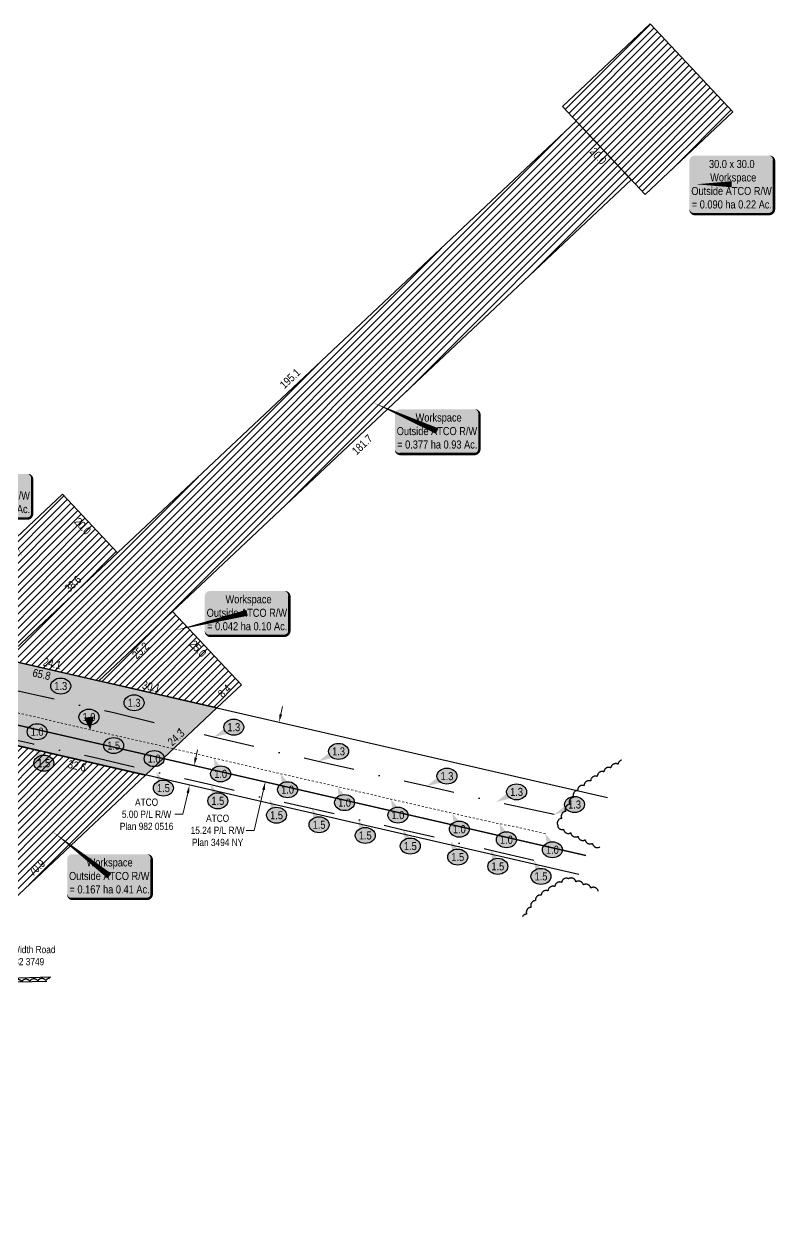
# Model space of a CAD drawing. Extents: x 634962 to 644935, y 5969185 to 5972988.
# Drawn here: x 644174.9 to 644361.7, y 5970401.5 to 5970697.4 of the extents above; entities that cross this region are included whole.
import ezdxf
from ezdxf.enums import TextEntityAlignment as Align

# ---------------------------------------------------------------- set-up
doc = ezdxf.new("R2010")
doc.units = 0
doc.header["$LTSCALE"] = 5
doc.header["$PDSIZE"] = 0.5
for name, pattern in [('0', [1, 1, 0]), ('DASHDOT', [25.4, 12.7, -6.35, 0, -6.35]), ('foc-ABD', [1, 0.5, -0.5]), ('foc-QUARTERLINE', [33, 25, -3, 2, -3])]:
    doc.linetypes.add(name, pattern=pattern)
doc.layers.get('Defpoints').update_dxf_attribs({"color": 9})
for name, color, linetype in [('AS-FENCE-DASH', 48, 'foc-FENCE-DASH'), ('AS-PIPE-UG-CLIENT HIGH PRESSURE', 240, 'DASHDOT'), ('C-RW', 13, 'Continuous'), ('L-QSEC', 8, 'foc-QUARTERLINE'), ('P-ELEVATION', 7, 'Continuous'), ('P-TEMP WITHIN RW-H', 254, 'Continuous'), ('P-TEMP WITHIN-BLACK', 5, 'Continuous'), ('P-TEMP-ATCO PIPELINES', 104, 'Continuous'), ('P-TEMP-ATCO PIPELINES-H', 71, 'Continuous'), ('P-TEMP-ATCO PIPELINES-T', 104, 'Continuous'), ('P-TEMP-ATCO PIPELINES-T_2', 104, 'Continuous'), ('P-TEMP-ATCO PIPELINES_2', 104, 'Continuous'), ('P-TEMP-BLOCKS', 250, 'Continuous'), ('P-TXT', 4, 'Continuous'), ('T-BUSH', 110, '0')]:
    doc.layers.add(name, color=color, linetype=linetype)
doc.layers.add('C-RW-T', color=13, linetype='Continuous', lineweight=9)
doc.layers.add('EXISTING PIPE ABD', color=113, linetype='foc-ABD', lineweight=13)
doc.styles.add('1.8', font='ARIALN.TTF', dxfattribs={"height": 1.8})
doc.styles.add('80', font='ARIALN.TTF', dxfattribs={"height": 10})
doc.styles.add('80L', font='ARIALN.TTF', dxfattribs={"height": 10})
doc.styles.add('foc-LtypeFont', font='ARIALN.TTF', dxfattribs={"height": 7.35})
doc.linetypes.add('foc-FENCE-DASH', pattern='A,0.5,-0.5,1,-0.5,1,-0.5,1,-0.5,1,-0.5,["X",foc-LtypeFont,S=0.2,R=0,X=-0.625,Y=-0.75],-0.5', length=7.5)
doc.dimstyles.new('Compass 1 000', dxfattribs={"dimtxt": 1.8, "dimasz": 2, "dimexe": 0.2, "dimexo": 0.0625, "dimgap": 0.5, "dimtad": 0, "dimtih": 1, "dimtoh": 1, "dimzin": 0, "dimdsep": 46, "dimtxsty": '1.8', "dimcen": 0.1, "dimse1": 1, "dimse2": 1, "dimclrd": 256, "dimclrt": 256, "dimaunit": 1, "dimadec": 4, "dimazin": 0, "dimtfac": 0.06, "dimtofl": 0, "dimtmove": 0, "dimatfit": 0, "dimfxl": 0.2, "dimtolj": 1, "dimtzin": 0, "dimlwd": -1, "dimarcsym": 0})
pattern_1 = [(45, (-1542.7681, 974.1387), (-0.89779543018, 0.89779543018), [])]
pattern_2 = [(45, (-1542.7681, 974.1387), (-0.89779543018, 0.89779543018), [])]

# ---------------------------------------------------------------- blocks, each defined once
blk = doc.blocks.new('*D432')
at = {"layer": 'C-RW-T', "transparency": 16777216}
for p, q in [((644238.81, 5970525.89), (644239.25, 5970527.84)), ((644234.5, 5970507.15), (644232.19, 5970497.06)), ((644232.19, 5970497.06), (644230.19, 5970497.06))]:
    blk.add_line(p, q, dxfattribs=at)
for points in [[(644238.48, 5970525.97), (644239.13, 5970525.82), (644238.36, 5970523.94)], [(644234.18, 5970507.22), (644234.83, 5970507.07), (644234.95, 5970509.1)]]:
    blk.add_solid(points, dxfattribs=at)
at = {"layer": 'Defpoints', "color": 0, "transparency": 16777216}
for p in [(644231.16, 5970525.6), (644238.36, 5970523.94), (644227.75, 5970510.75)]:
    blk.add_point(p, dxfattribs=at)
at = {"layer": 'C-RW-T', "transparency": 16777216, "insert": (644223.1, 5970497.06), "char_height": 1.8, "attachment_point": 5, "style": '1.8'}
blk.add_mtext('\\A1;ATCO\\P15.24 P/L R/W\\PPlan 3494 NY', dxfattribs=at)
blk = doc.blocks.new('*D433')
at = {"layer": 'C-RW-T', "transparency": 16777216}
for p, q in [((644217.68, 5970515.1), (644218.13, 5970517.05)), ((644215.67, 5970506.33), (644214.46, 5970501.05)), ((644214.46, 5970501.05), (644212.46, 5970501.05))]:
    blk.add_line(p, q, dxfattribs=at)
for points in [[(644217.36, 5970515.18), (644218.01, 5970515.03), (644217.24, 5970513.15)], [(644215.35, 5970506.41), (644216, 5970506.26), (644216.12, 5970508.28)]]:
    blk.add_solid(points, dxfattribs=at)
at = {"layer": 'Defpoints', "color": 0, "transparency": 16777216}
for p in [(644217.24, 5970513.15), (644356.17, 5970481.26), (644355.05, 5970476.39)]:
    blk.add_point(p, dxfattribs=at)
at = {"layer": 'C-RW-T', "transparency": 16777216, "insert": (644205.44, 5970501.05), "char_height": 1.8, "attachment_point": 5, "style": '1.8'}
blk.add_mtext('\\A1;ATCO\\P5.00 P/L R/W\\PPlan 982 0516', dxfattribs=at)
blk = doc.blocks.new('*U660')
h = blk.add_hatch(color=255)
edge = h.paths.add_edge_path()
edge.add_line((-46.5, -28.5), (46.5, -28.5))
edge.add_arc((46.5, -22.5), 6, 270, 360)
edge.add_line((52.5, -22.5), (52.5, 21))
edge.add_arc((46.5, 21), 6, 0, 90)
edge.add_line((46.5, 27), (-46.5, 27))
edge.add_arc((-46.5, 21), 6, 90, 180)
edge.add_line((-52.5, 21), (-52.5, -22.5))
edge.add_arc((-46.5, -22.5), 6, 180, 270)
at = {"color": 104, "flags": 128}
blk.add_lwpolyline([(-71.5, 55.8, 0, 7.5, 0), (0, 0, 0, 0, 0)], format="xyseb", dxfattribs=at)
blk.add_lwpolyline([(-46.5, -28.5, 3, 3, 0), (46.5, -28.5, 3, 3, 0.414214), (52.5, -22.5, 3, 3, 0), (52.5, 21, 3, 0, 0.414214), (46.5, 27, 0, 0, 0), (-46.5, 27, 0, 0, 0.414214), (-52.5, 21, 0, 0, 0), (-52.5, -22.5, 0, 3, 0.414214)], format="xyseb", close=True, dxfattribs=at)
at = {"color": 104, "style": '80'}
blk.add_attdef('ENTER_TEXT_001', (-26.8, -4.9), '', height=10, dxfattribs=at)
blk = doc.blocks.new('*D446')
at = {"layer": 'Defpoints', "color": 0, "transparency": 16777216}
for p in [(644136.76, 5970480.19), (644155.39, 5970460.26), (644101.45, 5970447.19)]:
    blk.add_point(p, dxfattribs=at)
at = {"layer": 'P-TXT', "transparency": 16777216}
for p, q in [((644156.85, 5970461.63), (644161.48, 5970465.95)), ((644161.48, 5970465.95), (644163.48, 5970465.95)), ((644118.62, 5970425.89), (644117.16, 5970424.53))]:
    blk.add_line(p, q, dxfattribs=at)
for points in [[(644156.62, 5970461.87), (644157.08, 5970461.38), (644155.39, 5970460.26)], [(644118.4, 5970426.14), (644118.85, 5970425.65), (644120.08, 5970427.26)]]:
    blk.add_solid(points, dxfattribs=at)
at = {"layer": 'P-TXT', "transparency": 16777216, "insert": (644173.35, 5970465.95), "char_height": 1.8, "attachment_point": 5, "style": '1.8'}
blk.add_mtext('\\A1;Variable Width Road \\PPlan 082 3749', dxfattribs=at)
blk = doc.blocks.new('*U536')
at = {"layer": 'P-ELEVATION'}
h = blk.add_hatch(color=111, dxfattribs=at)
h.dxf.hatch_style = 1
edge = h.paths.add_edge_path()
edge.add_ellipse((0, 0), major_axis=(-12.4, 0), ratio=0.803368, start_angle=0, end_angle=360)
at = {"layer": 'P-ELEVATION', "color": 7, "flags": 128}
blk.add_lwpolyline([(0, 0, 12.5, 0, 0), (-25.3, -12.5, 0, 0, 0)], format="xyseb", dxfattribs=at)
at = {"layer": 'P-ELEVATION', "color": 7}
blk.add_ellipse((0, 0), major_axis=(-12.4, 0), ratio=0.803368, dxfattribs=at)
at = {"layer": 'P-ELEVATION', "style": '80'}
blk.add_attdef('ELEVATION', text='', height=10, dxfattribs=at).set_placement((0, 0), align=Align.MIDDLE_CENTER)
blk = doc.blocks.new('*U563')
at = {"layer": 'P-ELEVATION'}
h = blk.add_hatch(color=111, dxfattribs=at)
h.dxf.hatch_style = 1
edge = h.paths.add_edge_path()
edge.add_ellipse((0, 0), major_axis=(-12.4, 0), ratio=0.803368, start_angle=0, end_angle=360)
at = {"layer": 'P-ELEVATION', "color": 7, "flags": 128}
blk.add_lwpolyline([(0, 0, 12.5, 0, 0), (-8.7, 19.8, 0, 0, 0)], format="xyseb", dxfattribs=at)
at = {"layer": 'P-ELEVATION', "color": 7}
blk.add_ellipse((0, 0), major_axis=(-12.4, 0), ratio=0.803368, dxfattribs=at)
at = {"layer": 'P-ELEVATION', "style": '80'}
blk.add_attdef('ELEVATION', text='', height=10, dxfattribs=at).set_placement((0, 0), align=Align.MIDDLE_CENTER)
blk = doc.blocks.new('*U825')
at = {"layer": 'P-ELEVATION'}
h = blk.add_hatch(color=111, dxfattribs=at)
h.dxf.hatch_style = 1
edge = h.paths.add_edge_path()
edge.add_ellipse((0, 0), major_axis=(-12.4, 0), ratio=0.803368, start_angle=0, end_angle=360)
at = {"layer": 'P-ELEVATION', "color": 7, "flags": 128}
blk.add_lwpolyline([(0, 0, 12.5, 0, 0), (1.6, -15.8, 0, 0, 0)], format="xyseb", dxfattribs=at)
at = {"layer": 'P-ELEVATION', "color": 7}
blk.add_ellipse((0, 0), major_axis=(-12.4, 0), ratio=0.803368, dxfattribs=at)
at = {"layer": 'P-ELEVATION', "style": '80'}
blk.add_attdef('ELEVATION', text='', height=10, dxfattribs=at).set_placement((0, 0), align=Align.MIDDLE_CENTER)
blk = doc.blocks.new('*U826')
at = {"layer": 'P-ELEVATION'}
h = blk.add_hatch(color=111, dxfattribs=at)
h.dxf.hatch_style = 1
edge = h.paths.add_edge_path()
edge.add_ellipse((0, 0), major_axis=(-12.4, 0), ratio=0.803368, start_angle=0, end_angle=360)
at = {"layer": 'P-ELEVATION', "color": 7, "flags": 128}
blk.add_lwpolyline([(0, 0, 12.5, 0, 0), (-19.7, -16.2, 0, 0, 0)], format="xyseb", dxfattribs=at)
at = {"layer": 'P-ELEVATION', "color": 7}
blk.add_ellipse((0, 0), major_axis=(-12.4, 0), ratio=0.803368, dxfattribs=at)
at = {"layer": 'P-ELEVATION', "style": '80'}
blk.add_attdef('ELEVATION', text='', height=10, dxfattribs=at).set_placement((0, 0), align=Align.MIDDLE_CENTER)
blk = doc.blocks.new('*U806')
at = {"layer": 'P-ELEVATION'}
h = blk.add_hatch(color=111, dxfattribs=at)
h.dxf.hatch_style = 1
edge = h.paths.add_edge_path()
edge.add_ellipse((0, 0), major_axis=(-12.4, 0), ratio=0.803368, start_angle=0, end_angle=360)
at = {"layer": 'P-ELEVATION', "color": 7, "flags": 128}
blk.add_lwpolyline([(0, 0, 12.5, 0, 0), (-12.9, 23.4, 0, 0, 0)], format="xyseb", dxfattribs=at)
at = {"layer": 'P-ELEVATION', "color": 7}
blk.add_ellipse((0, 0), major_axis=(-12.4, 0), ratio=0.803368, dxfattribs=at)
at = {"layer": 'P-ELEVATION', "style": '80'}
blk.add_attdef('ELEVATION', text='', height=10, dxfattribs=at).set_placement((0, 0), align=Align.MIDDLE_CENTER)
blk = doc.blocks.new('*U790')
h = blk.add_hatch(color=255)
edge = h.paths.add_edge_path()
edge.add_line((-46.5, -37), (46.5, -37))
edge.add_arc((46.5, -31), 6, 270, 360)
edge.add_line((52.5, -31), (52.5, 29.5))
edge.add_arc((46.5, 29.5), 6, 0, 90)
edge.add_line((46.5, 35.5), (-46.5, 35.5))
edge.add_arc((-46.5, 29.5), 6, 90, 180)
edge.add_line((-52.5, 29.5), (-52.5, -31))
edge.add_arc((-46.5, -31), 6, 180, 270)
at = {"color": 104, "flags": 128}
blk.add_lwpolyline([(-46.5, -37, 3, 3, 0), (46.5, -37, 3, 3, 0.414214), (52.5, -31, 3, 3, 0), (52.5, 29.5, 3, 0, 0.414214), (46.5, 35.5, 0, 0, 0), (-46.5, 35.5, 0, 0, 0.414214), (-52.5, 29.5, 0, 0, 0), (-52.5, -31, 0, 3, 0.414214)], format="xyseb", close=True, dxfattribs=at)
blk.add_lwpolyline([(-44.4, 0, 0, 7.5, 0), (0, 0, 0, 0, 0)], format="xyseb", dxfattribs=at)
at = {"color": 104, "style": '80'}
blk.add_attdef('ENTER_TEXT_001', (-26.8, -4.9), '', height=10, dxfattribs=at)
blk = doc.blocks.new('*U793')
h = blk.add_hatch(color=255)
edge = h.paths.add_edge_path()
edge.add_line((-46.5, -28.5), (46.5, -28.5))
edge.add_arc((46.5, -22.5), 6, 270, 360)
edge.add_line((52.5, -22.5), (52.5, 21))
edge.add_arc((46.5, 21), 6, 0, 90)
edge.add_line((46.5, 27), (-46.5, 27))
edge.add_arc((-46.5, 21), 6, 90, 180)
edge.add_line((-52.5, 21), (-52.5, -22.5))
edge.add_arc((-46.5, -22.5), 6, 180, 270)
at = {"color": 104, "flags": 128}
blk.add_lwpolyline([(-79.5, 35.4, 0, 7.5, 0), (0, 0, 0, 0, 0)], format="xyseb", dxfattribs=at)
blk.add_lwpolyline([(-46.5, -28.5, 3, 3, 0), (46.5, -28.5, 3, 3, 0.414214), (52.5, -22.5, 3, 3, 0), (52.5, 21, 3, 0, 0.414214), (46.5, 27, 0, 0, 0), (-46.5, 27, 0, 0, 0.414214), (-52.5, 21, 0, 0, 0), (-52.5, -22.5, 0, 3, 0.414214)], format="xyseb", close=True, dxfattribs=at)
at = {"color": 104, "style": '80'}
blk.add_attdef('ENTER_TEXT_001', (-26.8, -4.9), '', height=10, dxfattribs=at)
blk = doc.blocks.new('*U820')
h = blk.add_hatch(color=255)
edge = h.paths.add_edge_path()
edge.add_line((-46.5, -28.5), (46.5, -28.5))
edge.add_arc((46.5, -22.5), 6, 270, 360)
edge.add_line((52.5, -22.5), (52.5, 21))
edge.add_arc((46.5, 21), 6, 0, 90)
edge.add_line((46.5, 27), (-46.5, 27))
edge.add_arc((-46.5, 21), 6, 90, 180)
edge.add_line((-52.5, 21), (-52.5, -22.5))
edge.add_arc((-46.5, -22.5), 6, 180, 270)
at = {"color": 104, "flags": 128}
blk.add_lwpolyline([(-46.5, -28.5, 3, 3, 0), (46.5, -28.5, 3, 3, 0.414214), (52.5, -22.5, 3, 3, 0), (52.5, 21, 3, 0, 0.414214), (46.5, 27, 0, 0, 0), (-46.5, 27, 0, 0, 0.414214), (-52.5, 21, 0, 0, 0), (-52.5, -22.5, 0, 3, 0.414214)], format="xyseb", close=True, dxfattribs=at)
blk.add_lwpolyline([(-89.4, -21.8, 0, 7.5, 0), (0, 0, 0, 0, 0)], format="xyseb", dxfattribs=at)
at = {"color": 104, "style": '80'}
blk.add_attdef('ENTER_TEXT_001', (-26.8, -4.9), '', height=10, dxfattribs=at)
blk = doc.blocks.new('*U821')
h = blk.add_hatch(color=255)
edge = h.paths.add_edge_path()
edge.add_line((-46.5, -28.5), (46.5, -28.5))
edge.add_arc((46.5, -22.5), 6, 270, 360)
edge.add_line((52.5, -22.5), (52.5, 21))
edge.add_arc((46.5, 21), 6, 0, 90)
edge.add_line((46.5, 27), (-46.5, 27))
edge.add_arc((-46.5, 21), 6, 90, 180)
edge.add_line((-52.5, 21), (-52.5, -22.5))
edge.add_arc((-46.5, -22.5), 6, 180, 270)
at = {"color": 104, "flags": 128}
blk.add_lwpolyline([(-46.5, -28.5, 3, 3, 0), (46.5, -28.5, 3, 3, 0.414214), (52.5, -22.5, 3, 3, 0), (52.5, 21, 3, 0, 0.414214), (46.5, 27, 0, 0, 0), (-46.5, 27, 0, 0, 0.414214), (-52.5, 21, 0, 0, 0), (-52.5, -22.5, 0, 3, 0.414214)], format="xyseb", close=True, dxfattribs=at)
blk.add_lwpolyline([(40.1, -75.1, 0, 7.5, 0), (0, 0, 0, 0, 0)], format="xyseb", dxfattribs=at)
at = {"color": 104, "style": '80'}
blk.add_attdef('ENTER_TEXT_001', (-26.8, -4.9), '', height=10, dxfattribs=at)

msp = doc.modelspace()

# ---------------------------------------------------------------- hatches: boundary and pattern name
at = {"layer": 'P-TEMP WITHIN RW-H'}
h = msp.add_hatch(color=256, dxfattribs=at)
h.dxf.hatch_style = 1
h.paths.add_polyline_path([(644151.742, 5970549.746), (644158.83, 5970542.194), (644222.915, 5970527.479), (644205.185, 5970510.804), (644146.53, 5970524.26), (644119.406, 5970498.749), (644109.197, 5970509.734)])
at = {"layer": 'P-TEMP-ATCO PIPELINES-H'}
h = msp.add_hatch(dxfattribs=at)
h.set_pattern_fill('ANSI31', color=256, scale=0.399897)
h.set_pattern_definition(pattern_1)
h.paths.add_polyline_path([(644351.16, 5970675.545), (644330.612, 5970697.392), (644308.765, 5970676.844), (644329.313, 5970654.996)])
h = msp.add_hatch(dxfattribs=at)
h.set_pattern_fill('ANSI31', color=256, scale=0.399897)
h.set_pattern_definition(pattern_1)
h.paths.add_polyline_path([(644193.586, 5970534.206), (644325.888, 5970658.638), (644312.189, 5970673.203), (644170.124, 5970539.588)])
h = msp.add_hatch(dxfattribs=at)
h.set_pattern_fill('ANSI31', color=256, scale=0.399897)
h.set_pattern_definition(pattern_2)
h.paths.add_polyline_path([(644151.742, 5970549.746), (644158.83, 5970542.194), (644170.124, 5970539.588), (644198.211, 5970566.004), (644184.514, 5970580.568)])
h = msp.add_hatch(dxfattribs=at)
h.set_pattern_fill('ANSI31', color=256, scale=0.399897)
h.set_pattern_definition(pattern_2)
h.paths.add_polyline_path([(644193.586, 5970534.206), (644211.91, 5970551.439), (644229.033, 5970533.233), (644222.915, 5970527.479)])
h = msp.add_hatch(dxfattribs=at)
h.set_pattern_fill('ANSI31', color=256, scale=0.399897)
h.set_pattern_definition([(45, (-1542.7681, 974.1387), (-0.89779543018, 0.89779543018), [])])
h.paths.add_polyline_path([(644153.546, 5970462.236), (644135.082, 5970481.981), (644173.465, 5970518.081), (644205.185, 5970510.804)])

# ---------------------------------------------------------------- linework, layer by layer
at = {"layer": 'AS-FENCE-DASH', "ltscale": 0.2, "flags": 128}
msp.add_lwpolyline([(644152.892, 5970459.243), (644173.46, 5970459.477), (644180.614, 5970459.635)], dxfattribs=at)
at = {"layer": 'AS-PIPE-UG-CLIENT HIGH PRESSURE', "ltscale": 0.2, "flags": 128}
for points in [[(644306.726, 5970500.993), (644292.32, 5970504.123), (644275.016, 5970508.043), (644248.084, 5970514.189), (644222.047, 5970520.199), (644197.267, 5970526.25), (644179.04, 5970530.419), (644160.108, 5970534.619), (644156.5, 5970536.254), (644153.258, 5970538.61), (644150.588, 5970541.048), (644149.186, 5970542.393), (644145.692, 5970546.001), (644139.333, 5970552.671), (644131.527, 5970560.921), (644124.919, 5970567.981), (644118.797, 5970574.448), (644112.344, 5970581.344), (644107.726, 5970586.28), (644101.415, 5970593.114), (644096.495, 5970598.324), (644092.25, 5970602.523), (644090.676, 5970604.113), (644089.615, 5970605.081), (644089.214, 5970605.438), (644088.686, 5970605.567), (644087.996, 5970605.33), (644087.355, 5970604.983), (644086.623, 5970604.369), (644085.977, 5970603.611), (644081.312, 5970599.123), (644077.348, 5970595.285), (644071.467, 5970589.818), (644064.331, 5970583.092), (644057.225, 5970576.544), (644051.401, 5970571.178), (644045.929, 5970565.954), (644040.52, 5970561.068), (644035.47, 5970556.44), (644020.009, 5970542.013), (644012.896, 5970535.066), (644006.27, 5970528.908), (643992.78, 5970515.937), (643986.828, 5970510.49), (643980.626, 5970505.022), (643973.527, 5970498.01), (643968.201, 5970492.727), (643963.124, 5970487.921), (643956.811, 5970481.978), (643952.656, 5970478.133), (643949.749, 5970475.987), (643946.764, 5970474.52), (643944.465, 5970473.481), (643941.593, 5970472.615), (643937.569, 5970471.976), (643932.482, 5970471.943), (643929.389, 5970472.595), (643925.648, 5970473.38), (643920.309, 5970474.967), (643912.575, 5970477.318), (643905.303, 5970479.437), (643896.027, 5970482.292), (643885.015, 5970485.672), (643876.35, 5970488.356), (643865.449, 5970491.669)], [(644301.708, 5970489.602), (644290.992, 5970492.089), (644281.027, 5970494.399), (644269.236, 5970497.131), (644258.046, 5970499.758), (644246.567, 5970502.419), (644236, 5970504.791), (644221.408, 5970508.361), (644207.884, 5970511.537), (644193.323, 5970514.882), (644177.335, 5970518.443), (644161.215, 5970522.043), (644149.498, 5970524.612), (644144.978, 5970525.639), (644141.459, 5970526.541), (644138.638, 5970527.115), (644137.259, 5970527.338), (644136.572, 5970526.986), (644135.582, 5970526.353), (644134.689, 5970525.55), (644132.384, 5970523.379), (644128.142, 5970519.1), (644122.906, 5970514.036), (644117.667, 5970509.009), (644112.355, 5970503.865), (644111.255, 5970502.813), (644107.87, 5970499.427), (644103.276, 5970495.087), (644098.422, 5970490.546), (644080.878, 5970474.016), (644071.09, 5970465.044), (644054.536, 5970450.078), (644044.502, 5970440.624), (644036.924, 5970433.058), (644028.817, 5970425.754), (644022.724, 5970420.032), (644018.55, 5970416.112), (644014.578, 5970412.508), (644010.209, 5970408.171), (644006.765, 5970405.034), (644004.619, 5970403.396), (644003.548, 5970402.733), (644002.357, 5970402.129), (644001.231, 5970401.678), (644000.492, 5970401.484), (643999.9, 5970401.556), (643999.152, 5970401.73), (643998.451, 5970402.001), (643997.936, 5970402.461), (643996.737, 5970403.73), (643995.459, 5970405.595), (643991.926, 5970409.305), (643986.181, 5970415.401), (643980.927, 5970420.742), (643977.511, 5970424.33), (643969.658, 5970432.178), (643959.348, 5970443.151), (643950.437, 5970452.287), (643949.414, 5970453.311), (643947.233, 5970454.651), (643944.998, 5970455.318), (643934.486, 5970458.698), (643926.256, 5970461.193), (643914.474, 5970464.842), (643907.001, 5970466.965), (643895.695, 5970470.389), (643887.285, 5970472.904), (643877.033, 5970476.05), (643868.621, 5970478.731), (643861.496, 5970480.863)]]:
    msp.add_lwpolyline(points, dxfattribs=at)
at = {"layer": 'C-RW', "flags": 128}
for points in [[(644314.61, 5970490.819), (644075.889, 5970545.578), (644057.435, 5970565.435), (644319.994, 5970505.211)], [(644312.847, 5970486.105), (644146.53, 5970524.26), (644119.406, 5970498.749), (644109.198, 5970509.734), (644133.314, 5970532.415), (644314.613, 5970490.825)]]:
    msp.add_lwpolyline(points, dxfattribs=at)
at = {"layer": 'EXISTING PIPE ABD', "ltscale": 0.2, "flags": 128}
msp.add_lwpolyline([(644304.552, 5970496.203), (644297.818, 5970497.814), (644293.125, 5970498.695), (644281.418, 5970501.322), (644266.161, 5970504.824), (644252.896, 5970507.912), (644238.741, 5970511.128), (644222.104, 5970515.041), (644205.584, 5970518.84), (644191.442, 5970522.037), (644176.5, 5970525.534), (644164.869, 5970528.248), (644153.162, 5970530.922), (644139.639, 5970534.189), (644125.874, 5970537.345), (644115.451, 5970539.798), (644106.783, 5970541.797), (644099.505, 5970543.52), (644091.351, 5970545.391), (644088.369, 5970546.318), (644087.92, 5970546.414), (644087.471, 5970546.657), (644087.226, 5970546.937), (644086.476, 5970547.678), (644085.95, 5970548.17), (644084.076, 5970550.21), (644081.53, 5970552.904), (644078.291, 5970556.435), (644074.774, 5970560.327), (644071.6, 5970564.025), (644069.483, 5970566.421), (644067.271, 5970568.908), (644064.841, 5970571.396), (644064.379, 5970571.723), (644063.57, 5970572.194), (644062.785, 5970572.407), (644062.422, 5970572.534), (644062.054, 5970572.461), (644061.411, 5970572.401), (644060.673, 5970572.204), (644059.865, 5970571.761), (644059.118, 5970571.139), (644058.372, 5970570.68), (644056.129, 5970568.71), (644054.24, 5970566.942), (644048.836, 5970562.042), (644042.137, 5970555.691), (644023.659, 5970538.125), (644016.545, 5970531.697), (644009.914, 5970525.391), (643996.138, 5970512.185), (643989.563, 5970506.365), (643984.027, 5970500.933), (643977.031, 5970494.356), (643971.505, 5970489.382), (643967.346, 5970485.819), (643963.347, 5970482.92), (643960.805, 5970479.68), (643957.663, 5970476.713), (643953.115, 5970472.476), (643950.594, 5970470.293), (643948.245, 5970468.068), (643944.709, 5970464.918), (643944.305, 5970464.459), (643943.441, 5970463.842), (643943.007, 5970463.648), (643942.498, 5970463.575), (643941.86, 5970463.651), (643941.298, 5970463.798), (643940.214, 5970464.172), (643937.69, 5970464.99), (643933.44, 5970466.343), (643925.466, 5970468.841), (643915.217, 5970471.945), (643906.104, 5970474.592), (643897.076, 5970477.207), (643889.248, 5970479.577), (643881.216, 5970482.016), (643873.688, 5970484.404), (643864.036, 5970487.351)], dxfattribs=at)
at = {"layer": 'L-QSEC', "ltscale": 0.2}
msp.add_line((644181.672, 5970460.615), (644155.873, 5970459.756), dxfattribs=at)
at = {"layer": 'P-TEMP WITHIN-BLACK'}
msp.add_lwpolyline([(644151.742, 5970549.746), (644158.83, 5970542.194), (644222.915, 5970527.479), (644205.185, 5970510.804), (644146.53, 5970524.26), (644119.406, 5970498.749), (644109.197, 5970509.734)], close=True, dxfattribs=at)
at = {"layer": 'P-TEMP-ATCO PIPELINES', "flags": 128}
msp.add_lwpolyline([(644153.546, 5970462.236), (644135.082, 5970481.981), (644173.465, 5970518.081), (644205.185, 5970510.804)], close=True, dxfattribs=at)
at = {"layer": 'P-TEMP-ATCO PIPELINES_2', "flags": 128}
for points in [[(644351.16, 5970675.545), (644330.612, 5970697.392), (644308.765, 5970676.844), (644329.313, 5970654.996), (644351.16, 5970675.545)], [(644193.586, 5970534.206), (644325.888, 5970658.638), (644312.189, 5970673.203), (644170.124, 5970539.588)], [(644151.742, 5970549.746), (644158.83, 5970542.194), (644170.124, 5970539.588), (644198.211, 5970566.004), (644184.514, 5970580.568)], [(644193.586, 5970534.206), (644211.91, 5970551.439), (644229.033, 5970533.233), (644222.915, 5970527.479)]]:
    msp.add_lwpolyline(points, close=True, dxfattribs=at)
at = {"layer": 'T-BUSH', "flags": 128}
for points in [[(644323.466, 5970514.491, 0.2934787), (644322.6, 5970513.496, 0.5205671), (644320.813, 5970512.598, 0.5205671), (644319.08, 5970511.611, 0.5205671), (644317.439, 5970510.468, 0.5205671), (644315.799, 5970509.325, 0.5205671), (644314.158, 5970508.182, 0.5205671), (644312.556, 5970507.003, 0.5205671), (644311.567, 5970505.266, 0.5205671), (644310.577, 5970503.528, 0.5205671), (644309.588, 5970501.791, 0.5205671), (644308.598, 5970500.053, 0.5205671), (644307.609, 5970498.316, 0.5205671), (644309.037, 5970497.328, 0.5205671), (644310.836, 5970496.456, 0.5205671), (644312.635, 5970495.584, 0.5205671), (644314.434, 5970494.711, 0.5205671), (644316.233, 5970493.839, 0.5205671), (644318.048, 5970492.959)], [(644317.67, 5970481.968, 0.520567), (644315.824, 5970482.738, 0.5205671), (644313.979, 5970483.509, 0.5205671), (644312.134, 5970484.279, 0.5205671), (644310.289, 5970485.049, 0.5205671), (644308.582, 5970484.145, 0.5205671), (644306.887, 5970483.084, 0.5205671), (644305.192, 5970482.023, 0.5205671), (644303.497, 5970480.962, 0.5205671), (644302.083, 5970479.614, 0.5205671), (644300.985, 5970477.943, 0.5205671), (644299.886, 5970476.272, 0.250197), (644298.888, 5970475.702, 0.250197)], [(644181.37, 5970460.336, 0.2437129), (644180.397, 5970459.775, 0.5205671), (644178.4, 5970459.692, 0.5205671), (644176.402, 5970459.61, 0.5205671), (644174.404, 5970459.528, 0.5205671), (644172.406, 5970459.446, 0.5205671), (644170.408, 5970459.363, 0.5205671), (644168.411, 5970459.281, 0.5205671), (644166.416, 5970459.42, 0.5205671), (644164.421, 5970459.561, 0.5205671), (644162.427, 5970459.702, 0.5205671), (644160.432, 5970459.843, 0.5205671), (644158.538, 5970460.177, 0.5205671), (644157.27, 5970461.723, 0.5205671), (644156.002, 5970463.269, 0.5205671), (644154.735, 5970464.816, 0.5205671), (644153.289, 5970466.132, 0.5205671), (644151.476, 5970466.976, 0.5205671), (644149.664, 5970467.821, 0.5205671), (644147.965, 5970467.076, 0.5205671), (644147.59, 5970465.111, 0.5205671), (644147.747, 5970463.273, 0.5205671), (644148.964, 5970461.687, 0.5205671), (644150.181, 5970460.1, 0.5205671), (644151.398, 5970458.513, 0.5205671), (644152.615, 5970456.927, 0.5205671), (644153.831, 5970455.34, 0.5205671), (644155.274, 5970453.957, 0.5205671), (644156.728, 5970452.585, 0.5205671), (644158.183, 5970451.213, 0.5205671), (644159.637, 5970449.841, 0.5205671), (644161.092, 5970448.469, 0.5205671), (644162.546, 5970447.097, 0.5205671), (644164.001, 5970445.725, 0.5205671), (644165.486, 5970444.324)]]:
    msp.add_lwpolyline(points, format="xyb", dxfattribs=at)

# ---------------------------------------------------------------- block references
at = {"layer": 'P-ELEVATION', "color": 255, "xscale": 0.1999418083815331, "yscale": 0.1999418083815331, "zscale": 0.1999418083815331}
for name, p, values in [('*U536', (644184.108, 5970532.915), {'ELEVATION': '1.3'}), ('*U536', (644202.335, 5970528.746), {'ELEVATION': '1.3'}), ('*U563', (644178.238, 5970521.572), {'ELEVATION': '1.0'}), ('*U825', (644191.119, 5970525.196), {'ELEVATION': '1.0'}), ('*U536', (644227.115, 5970522.695), {'ELEVATION': '1.3'}), ('*U806', (644179.905, 5970513.759), {'ELEVATION': '1.5'}), ('*U826', (644197.257, 5970518.13), {'ELEVATION': '1.5'}), ('*U563', (644207.322, 5970514.878), {'ELEVATION': '1.0'}), ('*U563', (644223.842, 5970511.079), {'ELEVATION': '1.0'}), ('*U536', (644253.152, 5970516.685), {'ELEVATION': '1.3'}), ('*U563', (644209.622, 5970507.575), {'ELEVATION': '1.5'}), ('*U563', (644240.479, 5970507.166), {'ELEVATION': '1.0'}), ('*U536', (644280.084, 5970510.539), {'ELEVATION': '1.3'}), ('*U563', (644223.146, 5970504.399), {'ELEVATION': '1.5'}), ('*U563', (644254.634, 5970503.95), {'ELEVATION': '1.0'}), ('*U536', (644297.388, 5970506.619), {'ELEVATION': '1.3'}), ('*U563', (644237.738, 5970500.829), {'ELEVATION': '1.5'}), ('*U563', (644267.899, 5970500.862), {'ELEVATION': '1.0'}), ('*U536', (644311.794, 5970503.489), {'ELEVATION': '1.3'}), ('*U563', (644248.305, 5970498.457), {'ELEVATION': '1.5'}), ('*U563', (644283.156, 5970497.36), {'ELEVATION': '1.0'}), ('*U563', (644259.784, 5970495.796), {'ELEVATION': '1.5'}), ('*U563', (644294.863, 5970494.733), {'ELEVATION': '1.0'}), ('*U563', (644270.974, 5970493.169), {'ELEVATION': '1.5'}), ('*U563', (644282.765, 5970490.437), {'ELEVATION': '1.5'}), ('*U563', (644306.29, 5970492.241), {'ELEVATION': '1.0'}), ('*U563', (644292.73, 5970488.127), {'ELEVATION': '1.5'}), ('*U563', (644303.446, 5970485.64), {'ELEVATION': '1.5'})]:
    msp.add_blockref(name, p, dxfattribs=at).add_auto_attribs(values)
at = {"layer": 'P-TEMP-ATCO PIPELINES-T_2', "color": 3}
ref = msp.add_blockref('*U790', (644350.854, 5970657.54), dxfattribs=dict(at, xscale=0.1999487360000003, yscale=0.1999487360000003, zscale=0.1999487360000003))
ref.add_attrib('ENTER_TEXT_001', '30.0 x 30.0', (644345.196, 5970661.573), dxfattribs={"layer": '0', "color": 104, "height": 1.99949, "style": '80'})
ref.add_attrib('ENTER_TEXT_002', ' Workspace', (644344.857, 5970658.241), dxfattribs={"layer": '0', "color": 104, "height": 1.9995, "style": '80'})
ref.add_attrib('ENTER_TEXT_003', 'Outside ATCO R/W', (644340.814, 5970654.873), dxfattribs={"layer": '0', "color": 104, "height": 1.99949, "style": '80'})
ref.add_attrib('ENTER_TEXT_004', '= 0.090 ha 0.22 Ac.', (644340.922, 5970651.532), dxfattribs={"layer": '0', "color": 104, "height": 1.99949, "style": '80'})
ref = msp.add_blockref('*U793', (644277.644, 5970596.237), dxfattribs=dict(at, xscale=0.1999487360000003, yscale=0.1999487360000003, zscale=0.1999487360000003))
ref.add_attrib('ENTER_TEXT_001', ' Workspace', (644271.647, 5970598.609), dxfattribs={"layer": '0', "color": 104, "height": 1.9995, "style": '80'})
ref.add_attrib('ENTER_TEXT_002', 'Outside ATCO R/W', (644267.604, 5970595.241), dxfattribs={"layer": '0', "color": 104, "height": 1.99949, "style": '80'})
ref.add_attrib('ENTER_TEXT_003', '= 0.377 ha 0.93 Ac.', (644267.712, 5970591.9), dxfattribs={"layer": '0', "color": 104, "height": 1.99949, "style": '80'})
ref = msp.add_blockref('*U821', (644166.502, 5970580.205), dxfattribs=dict(at, xscale=0.1999487360000003, yscale=0.1999487360000003, zscale=0.1999487360000003))
ref.add_attrib('ENTER_TEXT_001', ' Workspace', (644160.505, 5970582.577), dxfattribs={"layer": '0', "color": 104, "height": 1.9995, "style": '80'})
ref.add_attrib('ENTER_TEXT_002', 'Outside ATCO R/W', (644156.462, 5970579.209), dxfattribs={"layer": '0', "color": 104, "height": 1.99949, "style": '80'})
ref.add_attrib('ENTER_TEXT_003', '= 0.087 ha 0.21 Ac.', (644156.57, 5970575.869), dxfattribs={"layer": '0', "color": 104, "height": 1.99949, "style": '80'})
ref = msp.add_blockref('*U820', (644230.414, 5970551.103), dxfattribs=dict(at, xscale=0.1999487360000003, yscale=0.1999487360000003, zscale=0.1999487360000003))
ref.add_attrib('ENTER_TEXT_001', ' Workspace', (644224.417, 5970553.474), dxfattribs={"layer": '0', "color": 104, "height": 1.9995, "style": '80'})
ref.add_attrib('ENTER_TEXT_002', 'Outside ATCO R/W', (644220.375, 5970550.106), dxfattribs={"layer": '0', "color": 104, "height": 1.99949, "style": '80'})
ref.add_attrib('ENTER_TEXT_003', '= 0.042 ha 0.10 Ac.', (644220.483, 5970546.766), dxfattribs={"layer": '0', "color": 104, "height": 1.99949, "style": '80'})
at = {"layer": 'P-TEMP-BLOCKS', "color": 3}
ref = msp.add_blockref('*U660', (644196.214, 5970485.734), dxfattribs=dict(at, xscale=0.1999487360000002, yscale=0.1999487360000002, zscale=0.1999487360000002))
ref.add_attrib('ENTER_TEXT_001', 'Workspace', (644190.519, 5970488.106), dxfattribs={"layer": '0', "color": 104, "height": 1.9995, "style": '80'})
ref.add_attrib('ENTER_TEXT_002', 'Outside ATCO R/W', (644186.174, 5970484.738), dxfattribs={"layer": '0', "color": 104, "height": 1.99949, "style": '80'})
ref.add_attrib('ENTER_TEXT_003', '= 0.167 ha 0.41 Ac.', (644186.282, 5970481.397), dxfattribs={"layer": '0', "color": 104, "height": 1.99949, "style": '80'})

# ---------------------------------------------------------------- texts
at = {"layer": 'P-TEMP-ATCO PIPELINES-T', "style": '80L'}
for s, rotation, p in [('20.0', 313.24427, (644317.667, 5970664.564)), ('195.1', 43.24427, (644241.09, 5970609.308)), ('181.7', 43.24427, (644259.025, 5970592.864)), ('20.0', 313.24427, (644189.551, 5970572.618)), ('38.6', 43.24427, (644187.147, 5970558.293)), ('25.2', 43.24427, (644203.919, 5970541.726)), ('25.0', 313.24427, (644218.237, 5970542.17)), ('65.8', 347.0797, (644179.362, 5970535.815)), ('24.1', 347.0797, (644182.001, 5970538.518)), ('30.1', 347.0793, (644206.594, 5970532.751)), ('8.4', 43.24427, (644224.803, 5970531.684)), ('24.3', 43.24427, (644212.757, 5970520.134)), ('32.6', 347.0793, (644188.161, 5970513.087)), ('70.9', 43.2443, (644178.121, 5970487.795))]:
    msp.add_text(s, height=1.9995, rotation=rotation, dxfattribs=at).set_placement(p, align=Align.MIDDLE)

# ---------------------------------------------------------------- dimensions: what is measured, and where the dimension line sits
at = {"layer": 'C-RW-T'}
for base, p1, p2, angle, text, picture, middle in [((644238.358, 5970523.943), (644227.752, 5970510.751), (644231.158, 5970525.596), 77.07503, 'ATCO\\P15.24 P/L R/W\\PPlan 3494 NY', '*D432', (644223.102, 5970497.058)), ((644217.237, 5970513.153), (644355.05, 5970476.392), (644356.169, 5970481.265), 77.07314, 'ATCO\\P5.00 P/L R/W\\PPlan 982 0516', '*D433', (644205.438, 5970501.054))]:
    dim = msp.add_linear_dim(base=base, p1=p1, p2=p2, angle=angle, text=text, dimstyle='Compass 1 000', dxfattribs=at)
    dim.commit()
    dim.dimension.update_dxf_attribs({"geometry": picture, "text_midpoint": middle, "dimtype": 161})
at = {"layer": 'P-TXT'}
dim = msp.add_linear_dim(base=(644155.387, 5970460.26), p1=(644101.454, 5970447.188), p2=(644136.756, 5970480.19), angle=43.07068, text='Variable Width Road \\PPlan 082 3749', dimstyle='Compass 1 000', dxfattribs=at)
dim.commit()
dim.dimension.update_dxf_attribs({"geometry": '*D446', "text_midpoint": (644173.351, 5970465.953), "dimtype": 161})

doc.saveas('drawing.dxf')
